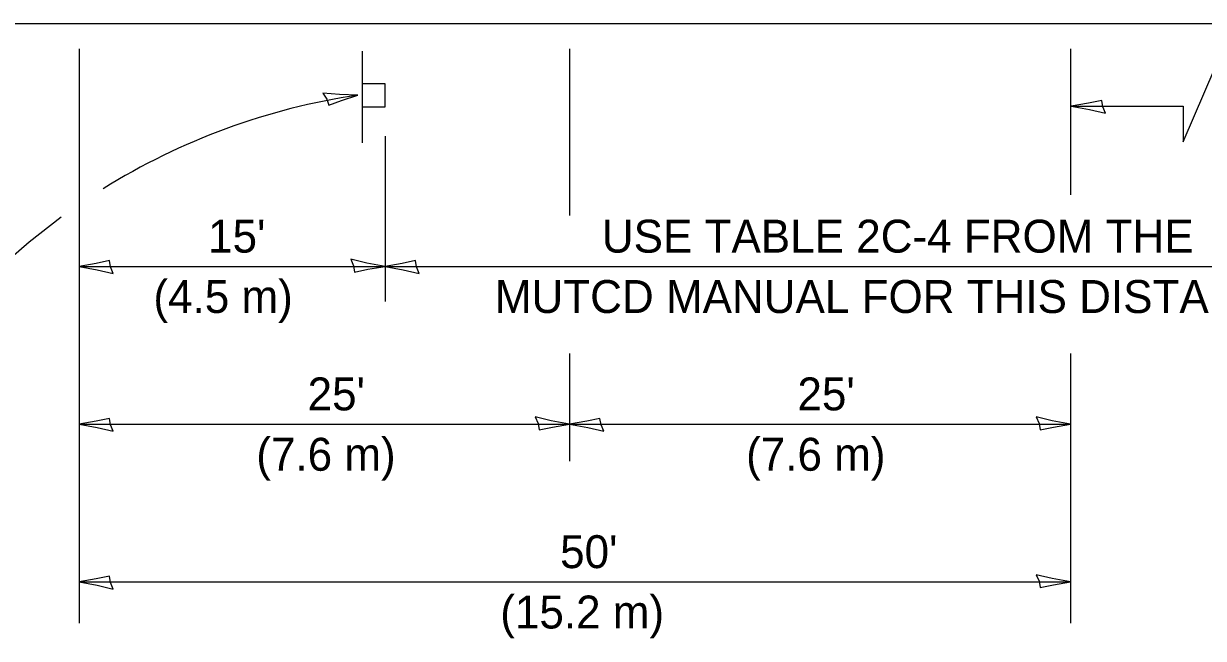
# Model space of a CAD drawing. Extents: x 100275 to 102995, y 95053 to 95493.
# Drawn here: x 102387.4 to 102469.1, y 95289.2 to 95331.8 of the extents above; entities that cross this region are included whole.
import ezdxf

# ---------------------------------------------------------------- set-up
doc = ezdxf.new("R2010")
doc.units = 0
for name, color, linetype in [('Design_PR_Roadway Dimensions', 7, 'Continuous'), ('Level 46', 7, 'Continuous'), ('Level 9', 7, 'Continuous')]:
    doc.layers.add(name, color=color, linetype=linetype)

msp = doc.modelspace()

# ---------------------------------------------------------------- linework, layer by layer
at = {"layer": 'Design_PR_Roadway Dimensions'}
for p, q in [((102391.192, 95330.066), (102391.192, 95290.293)), ((102391.192, 95330.066), (102391.192, 95290.293)), ((102425.178, 95330.066), (102425.178, 95318.521)), ((102425.178, 95330.066), (102425.178, 95318.521)), ((102459.883, 95330.066), (102459.883, 95319.955)), ((102459.883, 95330.066), (102459.883, 95319.955)), ((102467.694, 95323.632), (102469.895, 95328.768)), ((102467.694, 95323.632), (102469.895, 95328.768)), ((102459.934, 95326.105), (102467.694, 95326.105)), ((102459.934, 95326.105), (102467.694, 95326.105)), ((102467.694, 95326.105), (102467.694, 95323.632)), ((102467.694, 95326.105), (102467.694, 95323.632)), ((102412.391, 95324.018), (102412.391, 95312.578)), ((102412.391, 95324.018), (102412.391, 95312.578)), ((102391.192, 95315.008), (102412.391, 95315.008)), ((102391.192, 95315.008), (102412.391, 95315.008)), ((102412.391, 95315.008), (102492.962, 95315.008)), ((102412.391, 95315.008), (102492.962, 95315.008)), ((102425.178, 95308.977), (102425.178, 95301.523)), ((102425.178, 95308.977), (102425.178, 95301.523)), ((102459.883, 95308.977), (102459.883, 95290.293)), ((102459.883, 95308.977), (102459.883, 95290.293)), ((102391.192, 95304.083), (102425.178, 95304.083)), ((102391.192, 95304.083), (102425.178, 95304.083)), ((102425.178, 95304.083), (102459.883, 95304.083)), ((102425.178, 95304.083), (102459.883, 95304.083)), ((102391.192, 95293.158), (102459.883, 95293.158)), ((102391.192, 95293.158), (102459.883, 95293.158))]:
    msp.add_line(p, q, dxfattribs=at)
for points in [[(102408.094, 95327.011), (102408.352, 95326.587), (102408.49, 95326.166), (102409.371, 95326.49), (102410.515, 95326.867), (102409.228, 95326.909)], [(102408.094, 95327.011), (102408.352, 95326.587), (102408.49, 95326.166), (102409.371, 95326.49), (102410.515, 95326.867), (102409.228, 95326.909)], [(102462.308, 95325.608), (102462.115, 95326.065), (102462.04, 95326.502), (102461.121, 95326.311), (102459.934, 95326.105), (102461.2, 95325.875)], [(102462.308, 95325.608), (102462.115, 95326.065), (102462.04, 95326.502), (102461.121, 95326.311), (102459.934, 95326.105), (102461.2, 95325.875)], [(102393.567, 95314.511), (102393.374, 95314.968), (102393.299, 95315.405), (102392.38, 95315.214), (102391.192, 95315.008), (102392.459, 95314.778)], [(102393.567, 95314.511), (102393.374, 95314.968), (102393.299, 95315.405), (102392.38, 95315.214), (102391.192, 95315.008), (102392.459, 95314.778)], [(102410.017, 95315.505), (102410.21, 95315.049), (102410.284, 95314.611), (102411.204, 95314.802), (102412.391, 95315.008), (102411.124, 95315.239)], [(102410.017, 95315.505), (102410.21, 95315.049), (102410.284, 95314.611), (102411.204, 95314.802), (102412.391, 95315.008), (102411.124, 95315.239)], [(102414.766, 95314.511), (102414.572, 95314.968), (102414.498, 95315.405), (102413.579, 95315.214), (102412.391, 95315.008), (102413.658, 95314.778)], [(102414.766, 95314.511), (102414.572, 95314.968), (102414.498, 95315.405), (102413.579, 95315.214), (102412.391, 95315.008), (102413.658, 95314.778)], [(102393.567, 95303.586), (102393.374, 95304.043), (102393.299, 95304.48), (102392.38, 95304.289), (102391.192, 95304.083), (102392.459, 95303.853)], [(102393.567, 95303.586), (102393.374, 95304.043), (102393.299, 95304.48), (102392.38, 95304.289), (102391.192, 95304.083), (102392.459, 95303.853)], [(102422.803, 95304.58), (102422.996, 95304.124), (102423.071, 95303.686), (102423.99, 95303.877), (102425.178, 95304.083), (102423.911, 95304.314)], [(102422.803, 95304.58), (102422.996, 95304.124), (102423.071, 95303.686), (102423.99, 95303.877), (102425.178, 95304.083), (102423.911, 95304.314)], [(102427.552, 95303.586), (102427.359, 95304.043), (102427.284, 95304.48), (102426.365, 95304.289), (102425.178, 95304.083), (102426.444, 95303.853)], [(102427.552, 95303.586), (102427.359, 95304.043), (102427.284, 95304.48), (102426.365, 95304.289), (102425.178, 95304.083), (102426.444, 95303.853)], [(102457.509, 95304.58), (102457.702, 95304.124), (102457.776, 95303.686), (102458.696, 95303.877), (102459.883, 95304.083), (102458.616, 95304.314)], [(102457.509, 95304.58), (102457.702, 95304.124), (102457.776, 95303.686), (102458.696, 95303.877), (102459.883, 95304.083), (102458.616, 95304.314)], [(102393.567, 95292.661), (102393.374, 95293.118), (102393.299, 95293.555), (102392.38, 95293.364), (102391.192, 95293.158), (102392.459, 95292.928)], [(102393.567, 95292.661), (102393.374, 95293.118), (102393.299, 95293.555), (102392.38, 95293.364), (102391.192, 95293.158), (102392.459, 95292.928)], [(102457.509, 95293.655), (102457.702, 95293.199), (102457.776, 95292.761), (102458.696, 95292.952), (102459.883, 95293.158), (102458.616, 95293.389)], [(102457.509, 95293.655), (102457.702, 95293.199), (102457.776, 95292.761), (102458.696, 95292.952), (102459.883, 95293.158), (102458.616, 95293.389)]]:
    msp.add_lwpolyline(points, close=True, dxfattribs=at)
for start, end in [(98.43191, 121.93321), (98.43191, 121.93321), (126.30475, 163.29396), (126.30475, 163.29396)]:
    msp.add_arc((102417.283, 95281.212), 46.154, start, end, dxfattribs=at)
at = {"layer": 'Level 46'}
msp.add_line((102410.806, 95329.901), (102410.806, 95323.569), dxfattribs=at)
msp.add_line((102410.806, 95329.901), (102410.806, 95323.569), dxfattribs=at)
msp.add_lwpolyline([(102412.391, 95327.64), (102410.806, 95327.64), (102410.806, 95326.054), (102412.391, 95326.054)], close=True, dxfattribs=at)
msp.add_lwpolyline([(102412.391, 95327.64), (102410.806, 95327.64), (102410.806, 95326.054), (102412.391, 95326.054)], close=True, dxfattribs=at)
at = {"layer": 'Level 9'}
for p, q in [((102370.039, 95331.819), (102458.023, 95331.819)), ((102370.039, 95331.819), (102458.023, 95331.819)), ((102457.927, 95331.819), (102471.51, 95331.819)), ((102457.927, 95331.819), (102471.51, 95331.819))]:
    msp.add_line(p, q, dxfattribs=at)

# ---------------------------------------------------------------- texts
at = {"layer": 'Design_PR_Roadway Dimensions'}
for s, p in [("15'", (102400.134, 95315.958)), ("15'", (102400.134, 95315.958)), ('USE TABLE 2C-4 FROM THE', (102427.413, 95315.958)), ('USE TABLE 2C-4 FROM THE', (102427.413, 95315.958)), ('(4.5 m)', (102396.346, 95311.778)), ('(4.5 m)', (102396.346, 95311.778)), ('MUTCD MANUAL FOR THIS DISTANCE', (102419.999, 95311.778)), ('MUTCD MANUAL FOR THIS DISTANCE', (102419.999, 95311.778)), ("25'", (102407.028, 95305.033)), ("25'", (102407.028, 95305.033)), ("25'", (102440.963, 95305.033)), ("25'", (102440.963, 95305.033)), ('(7.6 m)', (102403.473, 95300.853)), ('(7.6 m)', (102403.473, 95300.853)), ('(7.6 m)', (102437.408, 95300.853)), ('(7.6 m)', (102437.408, 95300.853)), ("50'", (102424.522, 95294.108)), ("50'", (102424.522, 95294.108)), ('(15.2 m)', (102420.375, 95289.928)), ('(15.2 m)', (102420.375, 95289.928))]:
    msp.add_text(s, height=2.28, dxfattribs=at).set_placement(p)

doc.saveas('drawing.dxf')
